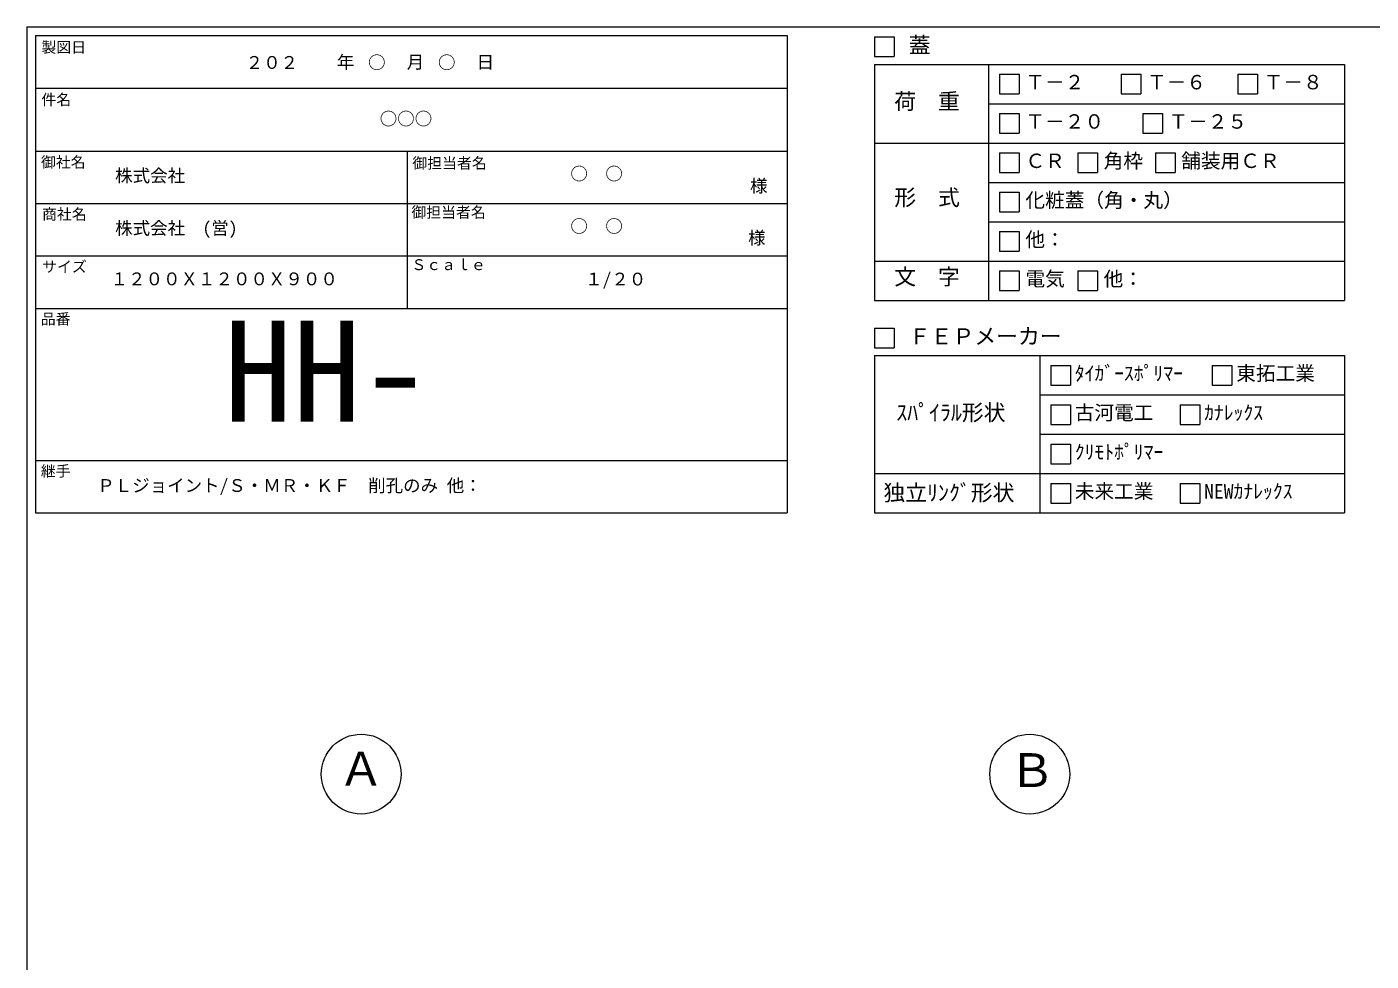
# Model space of a CAD drawing. Units: millimetres, scale not verified. Extents: x -6420 to 6420, y -3109 to 3109.
# Drawn here: x -1740 to 2361, y 259 to 3109 of the extents above; entities that cross this region are included whole.
import ezdxf
from ezdxf.enums import TextEntityAlignment as Align

# ---------------------------------------------------------------- set-up
doc = ezdxf.new("R2010")
doc.units = ezdxf.units.MM
doc.header["$LTSCALE"] = 20
for name, color, linetype, lineweight in [('0-2_waku', 7, 'Continuous', 18), ('0-3_gaikei', 7, 'Continuous', 18), ('0-D_文字１', 7, 'Continuous', 18), ('1-4_文字２', 7, 'Continuous', 5)]:
    doc.layers.add(name, color=color, linetype=linetype, lineweight=lineweight)
doc.styles.add('ＭＳ ゴシック', font='')
doc.styles.get('ＭＳ ゴシック').set_extended_font_data('MS Gothic')

msp = doc.modelspace()

# ---------------------------------------------------------------- linework, layer by layer
at = {"layer": '0-2_waku'}
for p, q in [((-1740.24, 3109.12), (4379.76, 3109.12)), ((-1740.24, 3109.12), (-1740.24, -2590.88)), ((-1713.57, 3082.46), (-1713.57, 1626.46)), ((-1713.57, 3082.46), (579.76, 3082.46)), ((-1713.57, 3082.46), (-1713.57, 1626.46)), ((-1713.57, 3082.46), (579.76, 3082.46)), ((-1713.57, 3082.46), (-1713.57, 1626.46)), ((579.76, 3082.46), (579.76, 1626.46)), ((846.43, 2994.75), (2279.76, 2994.75)), ((846.43, 2994.75), (846.43, 2274.75)), ((1193.98, 2994.75), (1193.98, 2274.75)), ((2279.76, 2994.75), (2279.76, 2274.75)), ((-1713.57, 2922.46), (579.76, 2922.46)), ((-1713.57, 2922.46), (579.76, 2922.46)), ((-1713.57, 2922.46), (579.76, 2922.46)), ((-1713.57, 2922.46), (579.76, 2922.46)), ((1193.98, 2874.75), (2279.76, 2874.75)), ((846.43, 2754.75), (2279.76, 2754.75)), ((-1713.57, 2730.46), (579.76, 2730.46)), ((-1713.57, 2730.46), (579.76, 2730.46)), ((-580.24, 2730.46), (-580.24, 2250.46)), ((1193.98, 2634.75), (2279.76, 2634.75)), ((-1713.57, 2570.46), (579.76, 2570.46)), ((1193.98, 2514.75), (2279.76, 2514.75)), ((-1713.57, 2410.46), (579.76, 2410.46)), ((846.43, 2394.75), (2279.76, 2394.75)), ((846.43, 2274.75), (2279.76, 2274.75)), ((-1713.57, 2250.46), (579.76, 2250.46)), ((846.43, 2106.46), (2279.76, 2106.46)), ((846.43, 2106.46), (846.43, 1626.46)), ((1350.18, 2106.46), (1350.18, 1626.46)), ((2279.76, 2106.46), (2279.76, 1626.46)), ((1350.18, 1986.46), (2279.76, 1986.46)), ((1350.18, 1866.46), (2279.76, 1866.46)), ((-1713.57, 1786.46), (579.76, 1786.46)), ((846.43, 1746.46), (2279.76, 1746.46)), ((-1713.57, 1626.46), (579.76, 1626.46)), ((846.43, 1626.46), (2279.76, 1626.46)), ((846.43, 1626.46), (2279.76, 1626.46))]:
    msp.add_line(p, q, dxfattribs=at)
msp.add_lwpolyline([(-1740.24, 3109.12), (6419.76, 3109.12), (6419.76, -2590.88)], dxfattribs=at)
at = {"layer": '0-3_gaikei'}
for centre in [(-720.24, 829.46), (1319.76, 829.46)]:
    msp.add_circle(centre, 121.88, dxfattribs=at)
at = {"layer": '0-D_文字１'}
for p, q in [((846.43, 3078.5), (846.43, 3018.5)), ((846.43, 3018.5), (906.43, 3018.5)), ((1227.72, 2964.75), (1287.72, 2964.75)), ((1227.72, 2964.75), (1227.72, 2904.75)), ((1227.72, 2964.75), (1227.72, 2904.75)), ((1227.72, 2964.75), (1287.72, 2964.75)), ((1227.72, 2964.75), (1227.72, 2904.75)), ((1227.72, 2964.75), (1287.72, 2964.75)), ((1287.72, 2964.75), (1287.72, 2904.75)), ((1287.72, 2964.75), (1287.72, 2904.75)), ((1287.72, 2964.75), (1287.72, 2904.75)), ((1598.5, 2964.75), (1658.5, 2964.75)), ((1598.5, 2964.75), (1598.5, 2904.75)), ((1658.5, 2964.75), (1658.5, 2904.75)), ((1954.77, 2964.75), (2014.77, 2964.75)), ((1954.77, 2964.75), (1954.77, 2904.75)), ((2014.77, 2964.75), (2014.77, 2904.75)), ((1227.72, 2904.75), (1287.72, 2904.75)), ((1227.72, 2904.75), (1287.72, 2904.75)), ((1227.72, 2904.75), (1287.72, 2904.75)), ((1598.5, 2904.75), (1658.5, 2904.75)), ((1954.77, 2904.75), (2014.77, 2904.75)), ((1227.72, 2844.75), (1287.72, 2844.75)), ((1227.72, 2844.75), (1227.72, 2784.75)), ((1287.72, 2844.75), (1287.72, 2784.75)), ((1664.36, 2844.75), (1724.36, 2844.75)), ((1664.36, 2844.75), (1664.36, 2784.75)), ((1724.36, 2844.75), (1724.36, 2784.75)), ((1227.72, 2784.75), (1287.72, 2784.75)), ((1664.36, 2784.75), (1724.36, 2784.75)), ((1227.72, 2724.75), (1287.72, 2724.75)), ((1227.72, 2724.75), (1227.72, 2664.75)), ((1227.72, 2724.75), (1227.72, 2664.75)), ((1287.72, 2724.75), (1287.72, 2664.75)), ((1287.72, 2724.75), (1287.72, 2664.75)), ((1466.38, 2724.75), (1526.38, 2724.75)), ((1466.38, 2724.75), (1466.38, 2664.75)), ((1526.38, 2724.75), (1526.38, 2664.75)), ((1703.06, 2724.75), (1763.06, 2724.75)), ((1703.06, 2724.75), (1703.06, 2664.75)), ((1763.06, 2724.75), (1763.06, 2664.75)), ((1227.72, 2664.75), (1287.72, 2664.75)), ((1227.72, 2664.75), (1287.72, 2664.75)), ((1466.38, 2664.75), (1526.38, 2664.75)), ((1703.06, 2664.75), (1763.06, 2664.75)), ((1227.72, 2604.75), (1227.72, 2544.75)), ((1287.72, 2604.75), (1287.72, 2544.75)), ((1227.72, 2544.75), (1287.72, 2544.75)), ((1227.72, 2484.75), (1287.72, 2484.75)), ((1227.72, 2484.75), (1227.72, 2424.75)), ((1227.72, 2484.75), (1227.72, 2424.75)), ((1287.72, 2484.75), (1287.72, 2424.75)), ((1287.72, 2484.75), (1287.72, 2424.75)), ((1227.72, 2424.75), (1287.72, 2424.75)), ((1227.72, 2424.75), (1287.72, 2424.75)), ((1227.72, 2364.75), (1227.72, 2304.75)), ((1466.38, 2364.75), (1466.38, 2304.75)), ((1227.72, 2304.75), (1287.72, 2304.75)), ((1466.38, 2304.75), (1526.38, 2304.75)), ((846.43, 2190.21), (846.43, 2130.21)), ((846.43, 2130.21), (906.43, 2130.21)), ((1383.92, 2076.46), (1383.92, 2016.46)), ((1876.7, 2076.46), (1936.7, 2076.46)), ((1876.7, 2076.46), (1876.7, 2016.46)), ((1876.7, 2076.46), (1936.7, 2076.46)), ((1876.7, 2076.46), (1876.7, 2016.46)), ((1876.7, 2076.46), (1936.7, 2076.46)), ((1876.7, 2076.46), (1876.7, 2016.46)), ((1936.7, 2076.46), (1936.7, 2016.46)), ((1936.7, 2076.46), (1936.7, 2016.46)), ((1936.7, 2076.46), (1936.7, 2016.46)), ((1383.92, 2016.46), (1443.92, 2016.46)), ((1876.7, 2016.46), (1936.7, 2016.46)), ((1876.7, 2016.46), (1936.7, 2016.46)), ((1876.7, 2016.46), (1936.7, 2016.46)), ((1383.92, 1956.46), (1443.92, 1956.46)), ((1383.92, 1956.46), (1383.92, 1896.46)), ((1443.92, 1956.46), (1443.92, 1896.46)), ((1778.46, 1956.46), (1778.46, 1896.46)), ((1383.92, 1896.46), (1443.92, 1896.46)), ((1778.46, 1896.46), (1838.46, 1896.46)), ((1383.92, 1836.46), (1383.92, 1776.46)), ((1383.92, 1776.46), (1443.92, 1776.46)), ((1383.92, 1716.46), (1443.92, 1716.46)), ((1383.92, 1716.46), (1383.92, 1656.46)), ((1443.92, 1716.46), (1443.92, 1656.46)), ((1778.46, 1716.46), (1838.46, 1716.46)), ((1778.46, 1716.46), (1778.46, 1656.46)), ((1838.46, 1716.46), (1838.46, 1656.46)), ((1383.92, 1656.46), (1443.92, 1656.46)), ((1778.46, 1656.46), (1838.46, 1656.46))]:
    msp.add_line(p, q, dxfattribs=at)
for points in [[(846.43, 3078.5), (906.43, 3078.5), (906.43, 3018.5)], [(846.43, 3078.5), (906.43, 3078.5), (906.43, 3018.5)], [(1227.72, 2724.75), (1287.72, 2724.75), (1287.72, 2664.75)], [(1227.72, 2724.75), (1227.72, 2664.75), (1287.72, 2664.75)], [(1227.72, 2604.75), (1287.72, 2604.75), (1287.72, 2544.75)], [(1227.72, 2484.75), (1287.72, 2484.75), (1287.72, 2424.75)], [(1227.72, 2484.75), (1227.72, 2424.75), (1287.72, 2424.75)], [(1227.72, 2364.75), (1287.72, 2364.75), (1287.72, 2304.75)], [(1466.38, 2364.75), (1526.38, 2364.75), (1526.38, 2304.75)], [(846.43, 2190.21), (906.43, 2190.21), (906.43, 2130.21)], [(1383.92, 2076.46), (1443.92, 2076.46), (1443.92, 2016.46)], [(1778.46, 1956.46), (1838.46, 1956.46), (1838.46, 1896.46)], [(1383.92, 1836.46), (1443.92, 1836.46), (1443.92, 1776.46)]]:
    msp.add_lwpolyline(points, dxfattribs=at)

# ---------------------------------------------------------------- texts
at = {"layer": '0-D_文字１', "style": 'ＭＳ ゴシック'}
for s, height, p in [('蓋', 48.88, (950.54, 3014.61)), ('製図日', 33.24, (-1695.88, 3020.53)), ('\u3000\u3000年\u3000\u3000\u3000月\u3000\u3000\u3000日', 39.1, (-901.16, 2970.39)), ('Ｔ－２', 43.99, (1306.57, 2905.4)), ('Ｔ－６', 43.99, (1677.35, 2905.4)), ('Ｔ－８', 43.99, (2033.63, 2905.4)), ('荷\u3000重', 48.88, (906.38, 2843.02)), ('件名', 33.24, (-1695.88, 2860.53)), ('Ｔ－２０', 43.99, (1306.57, 2785.4)), ('Ｔ－２５', 43.99, (1743.22, 2785.4)), ('御社名', 33.24, (-1697.18, 2669.85)), ('御担当者名', 33.24, (-563.96, 2666.91)), ('御担当者名', 33.24, (-563.96, 2666.91)), ('ＣＲ', 43.99, (1306.57, 2665.4)), ('角枠', 43.99, (1545.24, 2665.4)), ('舗装用ＣＲ', 43.99, (1781.91, 2665.4)), ('様', 39.1, (466.37, 2592.9)), ('形\u3000式', 48.88, (906.38, 2549.73)), ('化粧蓋（角・丸）', 43.99, (1306.57, 2545.4)), ('商社名', 33.24, (-1693.7, 2511.13)), ('御担当者名', 33.24, (-566.91, 2517.16)), ('様', 39.1, (460.38, 2434.35)), ('他：', 43.99, (1306.57, 2425.4)), ('サイズ', 33.24, (-1693.7, 2351.13)), ('Ｓｃａｌｅ', 33.24, (-566.91, 2357.16)), ('１２００Ｘ１２００Ｘ９００', 39.1, (-1484.73, 2309.1)), ('１/２０', 39.1, (-36.84, 2308.48)), ('文\u3000字', 48.88, (906.38, 2307.76)), ('電気', 43.99, (1306.57, 2305.4)), ('他：', 43.99, (1545.24, 2305.4)), ('品番', 33.24, (-1697.7, 2191.6)), ('HH-', 307.9, (-1139.27, 1812.9)), ('ＦＥＰメーカー', 48.88, (950.54, 2126.32)), ('ﾀｲｶﾞｰｽﾎﾟﾘﾏｰ', 43.99, (1457.21, 2017.11)), ('東拓工業', 43.99, (1949.99, 2017.11)), ('ｽﾊﾟｲﾗﾙ形状', 48.88, (912.59, 1893.58)), ('古河電工', 43.99, (1457.21, 1897.11)), ('ｶﾅﾚｯｸｽ', 43.99, (1851.75, 1897.11)), ('ｸﾘﾓﾄﾎﾟﾘﾏｰ', 43.99, (1457.21, 1777.11)), ('継手', 33.24, (-1697.7, 1727.6)), ('ＰＬジョイント/Ｓ・ＭＲ・ＫＦ\u3000削孔のみ 他：', 39.1, (-1525.58, 1678.73)), ('独立ﾘﾝｸﾞ形状', 48.88, (873.21, 1648.94)), ('未来工業', 43.99, (1457.21, 1657.11)), ('NEWｶﾅﾚｯｸｽ', 43.99, (1851.75, 1657.11)), ('Ａ', 103.1, (-790.82, 763.88)), ('Ｂ', 103.1, (1256.51, 759.23))]:
    msp.add_text(s, height=height, dxfattribs=at).set_placement(p, align=Align.BOTTOM_LEFT)
at = {"layer": '1-4_文字２', "style": 'ＭＳ ゴシック'}
for s, p in [('\u3000\u3000２０２\u3000\u3000\u3000\u3000○\u3000\u3000\u3000○', (-1179.13, 2969.34)), ('○○○', (-663.55, 2797.58)), ('株式会社', (-1470.91, 2623.9)), ('○\u3000○', (-81.86, 2629.74)), ('株式会社\u3000(営)', (-1470.91, 2463.9)), ('○\u3000○', (-81.86, 2469.74))]:
    msp.add_text(s, height=39.1, dxfattribs=at).set_placement(p, align=Align.BOTTOM_LEFT)

doc.saveas('drawing.dxf')
